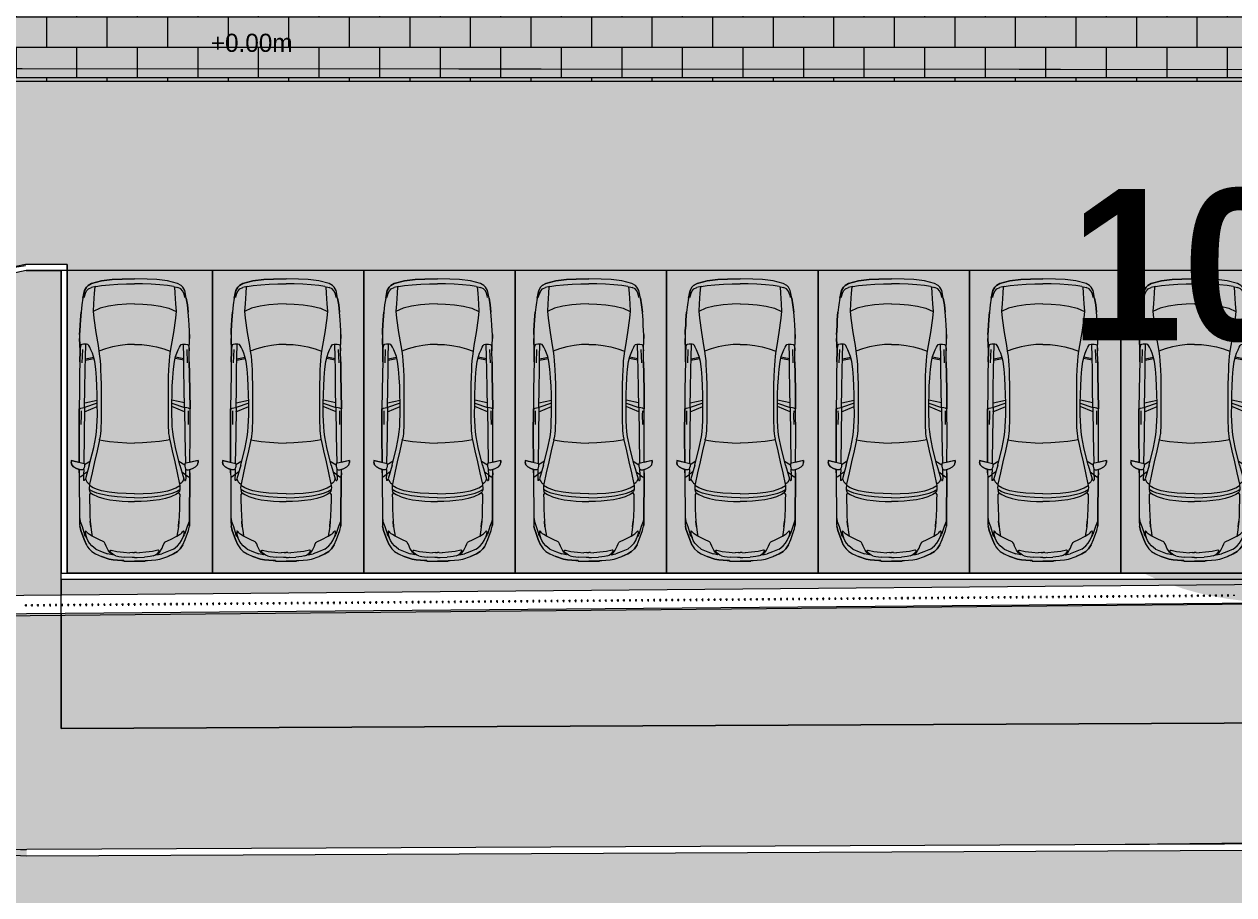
# Model space of a CAD drawing. Header units: millimetres. Extents: x 141848 to 1648660, y -821378 to -151356.
# Drawn here: x 438629 to 458603, y -275999 to -261619 of the extents above; entities that cross this region are included whole.
import ezdxf

# ---------------------------------------------------------------- set-up
doc = ezdxf.new("R2010")
doc.units = ezdxf.units.MM
doc.header["$MEASUREMENT"] = 0
doc.linetypes.add('Wipeout_Contour', pattern=[1000, 0, -1000])
for name, color, linetype in [('Cars', 7, 'Continuous'), ('Divers - Dessin général', 7, 'Continuous'), ('Hachure', 7, 'Continuous'), ('Sols_ Dalles', 7, 'Continuous'), ('Structure - Murs extérieurs', 7, 'Continuous'), ('TopoAlt', 7, 'Continuous')]:
    doc.layers.add(name, color=color, linetype=linetype)
doc.styles.add('STYLE_GENERE_1', font='')
doc.styles.add('STYLE_GENERE_4', font='')
doc.styles.get('STYLE_GENERE_1').set_extended_font_data('Agency FB')
doc.styles.get('STYLE_GENERE_4').set_extended_font_data('Agency FB', bold=True)

# ---------------------------------------------------------------- blocks, each defined once
blk = doc.blocks.new('Dalle_31_2', base_point=(360548, -295063))
at = {"linetype": 'Continuous', "lineweight": 0, "true_color": 0x6f6f6f}
h = blk.add_hatch(color=8, dxfattribs=at)
h.paths.add_polyline_path([(360548, -295063), (487920, -293827), (487920, -270903), (487463, -270903), (472886, -271041), (472886, -271062, 0.001346), (472886, -271073), (472897, -273095, -0.414214), (470908, -275106), (462184, -275106, -0.005189), (462131, -275116), (454148, -275196), (438771, -275253, -0.386553), (436573, -273475, -0.025189), (436562, -273329), (436569, -267730, -0.098562), (436800, -266944), (436817, -266952, -0.258849), (438655, -265606), (438653, -265587), (439337, -265587), (439337, -265687), (439337, -270687), (469237, -270687), (469237, -265687), (470908, -265687), (472605, -265687), (472605, -163738), (371863, -163738), (371863, -271041), (371883, -271041), (371883, -272001), (371883, -272001, -0.409427), (367883, -275935), (360548, -275935)])
h.paths.add_polyline_path([(377135, -260640), (373845, -260640), (373845, -248365), (373845, -243090), (373845, -242190), (377135, -242190)], flags=0)
h.paths.add_polyline_path([(380203, -193811), (380203, -171996), (431506, -171996), (464310, -171996), (464310, -262266), (464310, -262366), (438594, -262351), (437926, -262351), (436550, -262351), (436550, -189811), (412055, -189811), (412055, -201781), (412055, -204496), (415454, -204496), (415454, -208496), (415454, -218296), (405655, -218296), (405655, -222496), (415475, -222496), (415475, -260811), (380203, -260811), (380203, -230016)], flags=0)
h.paths.add_polyline_path([(381437, -269434, -0.090319), (381558, -268728, -0.201449), (382612, -267593, -0.104211), (383418, -267415), (384017, -267409, -0.104045), (384825, -267571, -0.238255), (385984, -268953, -0.055189), (386036, -269390), (386038, -269611), (386051, -270890), (385792, -271893, -0.267949), (384070, -272909), (383470, -272915, -0.193717), (382079, -272370, -0.070569), (381728, -271931, -0.131652), (381451, -270934)], flags=0)
h.paths.add_polyline_path([(392017, -273452), (392030, -267378, -0.380557), (394017, -265610), (394094, -265610), (394094, -270610), (409094, -270610), (409094, -265610), (414056, -265610, -0.414214), (415556, -267110), (415556, -273661, -0.345502), (413837, -275433), (394027, -275599, -0.415791), (392017, -273599)], flags=0)
h.paths.add_polyline_path([(424210, -271504, -0.134474), (423930, -270485), (423930, -268985, -0.414214), (425930, -266985), (426530, -266985, -0.414214), (428530, -268985), (428530, -270485, -0.12882), (428274, -271466, -0.270936), (426530, -272485), (425930, -272485, -0.26498)], flags=0)
at = {"color": 9, "linetype": 'Continuous', "lineweight": 5, "flags": 128}
blk.add_lwpolyline([(462131, -275116), (454148, -275196), (438771, -275253, -0.386553), (436573, -273475, -0.025189), (436562, -273329), (436569, -267730, -0.098562), (436800, -266944), (436817, -266952, -0.258849), (438655, -265606), (438653, -265587), (439337, -265587), (439337, -265687), (439337, -270687), (469237, -270687)], format="xyb", dxfattribs=at)
blk.add_lwpolyline([(380203, -193811), (380203, -230016), (380203, -260811), (415475, -260811), (415475, -222496), (405655, -222496), (405655, -218296), (415454, -218296), (415454, -208496), (415454, -204496), (412055, -204496), (412055, -201781), (412055, -189811), (436550, -189811), (436550, -262351), (437926, -262351), (438594, -262351), (464310, -262366), (464310, -262266), (464310, -171996), (431506, -171996), (380203, -171996)], close=True, dxfattribs=at)
blk = doc.blocks.new('Dalle_34_2', base_point=(446456, -270776))
at = {"linetype": 'Continuous', "lineweight": 0, "true_color": 0x90b349}
blk.add_hatch(color=55, dxfattribs=at).paths.add_polyline_path([(446456, -270776), (446429, -270776), (446452, -270786)])
at = {"color": 7, "linetype": 'Continuous', "lineweight": 5, "flags": 128}
blk.add_lwpolyline([(446456, -270776), (446429, -270776), (446452, -270786)], close=True, dxfattribs=at)
blk = doc.blocks.new('Dalle_35_2', base_point=(449190, -270776))
at = {"linetype": 'Continuous', "lineweight": 0, "true_color": 0x90b349}
blk.add_hatch(color=55, dxfattribs=at).paths.add_polyline_path([(449190, -270776), (449163, -270776), (449185, -270786)])
at = {"color": 7, "linetype": 'Continuous', "lineweight": 5, "flags": 128}
blk.add_lwpolyline([(449190, -270776), (449163, -270776), (449185, -270786)], close=True, dxfattribs=at)
blk = doc.blocks.new('Dalle_36_2', base_point=(451923, -270776))
at = {"linetype": 'Continuous', "lineweight": 0, "true_color": 0x90b349}
blk.add_hatch(color=55, dxfattribs=at).paths.add_polyline_path([(451923, -270776), (451896, -270776), (451919, -270786)])
at = {"color": 7, "linetype": 'Continuous', "lineweight": 5, "flags": 128}
blk.add_lwpolyline([(451923, -270776), (451896, -270776), (451919, -270786)], close=True, dxfattribs=at)
blk = doc.blocks.new('Dalle_37_2', base_point=(454630, -270776))
at = {"linetype": 'Continuous', "lineweight": 0, "true_color": 0x90b349}
blk.add_hatch(color=55, dxfattribs=at).paths.add_polyline_path([(454630, -270776), (454652, -270786), (454657, -270776)])
at = {"color": 7, "linetype": 'Continuous', "lineweight": 5, "flags": 128}
blk.add_lwpolyline([(454630, -270776), (454652, -270786), (454657, -270776)], close=True, dxfattribs=at)
blk = doc.blocks.new('Dalle_38_2', base_point=(457390, -270776))
at = {"linetype": 'Continuous', "lineweight": 0, "true_color": 0x90b349}
blk.add_hatch(color=55, dxfattribs=at).paths.add_polyline_path([(457390, -270776), (457363, -270776), (457386, -270786)])
at = {"color": 7, "linetype": 'Continuous', "lineweight": 5, "flags": 128}
blk.add_lwpolyline([(457390, -270776), (457363, -270776), (457386, -270786)], close=True, dxfattribs=at)
blk = doc.blocks.new('Dalle_41_2', base_point=(436550, -253416))
at = {"layer": 'Sols_ Dalles', "linetype": 'Continuous', "lineweight": 0, "true_color": 0x2e271c}
blk.add_hatch(color=250, dxfattribs=at).paths.add_polyline_path([(436550, -253416), (436550, -262351), (464310, -262366), (464310, -253416), (462926, -253416), (462926, -261166), (450866, -261166), (450866, -259366), (449226, -259366), (449226, -261166), (437925, -261166), (437925, -257684), (439425, -257684), (439425, -256656), (437925, -256656), (437925, -253416)])
at = {"layer": 'Sols_ Dalles', "color": 250, "linetype": 'Continuous', "lineweight": 5, "true_color": 0x1f1f1f, "flags": 128}
blk.add_lwpolyline([(436550, -253416), (436550, -262351), (464310, -262366), (464310, -253416), (462926, -253416), (462926, -261166), (450866, -261166), (450866, -259366), (449226, -259366), (449226, -261166), (437925, -261166), (437925, -257684), (439425, -257684), (439425, -256656), (437925, -256656), (437925, -253416)], close=True, dxfattribs=at)
blk = doc.blocks.new('Dalle_44_2', base_point=(469237, -270787))
at = {"linetype": 'Continuous', "lineweight": 0, "true_color": 0x90b349}
blk.add_hatch(color=55, dxfattribs=at).paths.add_polyline_path([(469237, -270787), (439237, -270787), (439237, -273253), (469248, -273114), (469237, -271092), (469237, -271092, -0.001346), (469237, -271062), (469237, -271062)])
at = {"color": 7, "linetype": 'Continuous', "lineweight": 5, "flags": 128}
blk.add_lwpolyline([(469237, -270787), (439237, -270787), (439237, -273253), (469248, -273114), (469237, -271092), (469237, -271092, -0.001346), (469237, -271062), (469237, -271062)], format="xyb", close=True, dxfattribs=at)
blk = doc.blocks.new('Dalle_45_2', base_point=(436661, -273253))
at = {"layer": 'Sols_ Dalles', "linetype": 'Continuous', "lineweight": 0, "true_color": 0x2e271c}
blk.add_hatch(color=250, dxfattribs=at).paths.add_polyline_path([(436661, -273253, 0.415791), (438672, -275253), (470809, -275106, 0.414214), (472798, -273095), (472787, -271073, -0.001346), (472787, -271062), (472605, -271062), (472605, -267687), (472587, -267687), (472587, -265687), (469237, -265687), (469237, -270787), (469237, -271092), (469248, -273114), (439237, -273253), (439237, -270687), (439237, -265687), (438661, -265687, 0.258849), (436813, -267155, 0.098562), (436661, -267921)])
at = {"layer": 'Sols_ Dalles', "color": 250, "linetype": 'Continuous', "lineweight": 5, "true_color": 0x1f1f1f, "flags": 128}
blk.add_lwpolyline([(436661, -273253, 0.415791), (438672, -275253), (470809, -275106, 0.414214), (472798, -273095), (472787, -271073, -0.001346), (472787, -271062), (472605, -271062), (472605, -267687), (472587, -267687), (472587, -265687), (469237, -265687), (469237, -270787), (469237, -271092), (469248, -273114), (439237, -273253), (439237, -270687), (439237, -265687), (438661, -265687, 0.258849), (436813, -267155, 0.098562), (436661, -267921)], format="xyb", close=True, dxfattribs=at)
blk = doc.blocks.new('Mur_230_2', base_point=(436749, -271371))
at = {"color": 254, "linetype": 'Wipeout_Contour', "lineweight": 0, "ltscale": 2111898.299164728}
blk.add_wipeout([(436749, -271371), (469237, -271087), (469234, -270787), (436746, -271072)], dxfattribs=at).dxf.layer = 'TopoAlt'
at = {"layer": 'TopoAlt', "color": 190, "linetype": 'Continuous', "lineweight": 5, "true_color": 0x8002ff, "flags": 128}
for points in [[(469234, -270787), (436746, -271072)], [(436749, -271371), (469237, -271087)]]:
    blk.add_lwpolyline(points, dxfattribs=at)
blk = doc.blocks.new('Mur_235_2', base_point=(469237, -270787))
at = {"color": 254, "linetype": 'Wipeout_Contour', "lineweight": 0, "ltscale": 1547977.381390803}
blk.add_wipeout([(439337, -270687), (439237, -270687), (439237, -270787)], dxfattribs=at).dxf.layer = 'Structure - Murs extérieurs'
at = {"color": 254, "linetype": 'Wipeout_Contour', "lineweight": 0, "ltscale": 2115422.418738119}
blk.add_wipeout([(439337, -270787), (469137, -270787), (469137, -270687), (439337, -270687)], dxfattribs=at).dxf.layer = 'Structure - Murs extérieurs'
at = {"color": 254, "linetype": 'Wipeout_Contour', "lineweight": 0, "ltscale": 1548114.652288153}
blk.add_wipeout([(439337, -270687), (439237, -270787), (439337, -270787)], dxfattribs=at).dxf.layer = 'Structure - Murs extérieurs'
at = {"layer": 'Structure - Murs extérieurs', "color": 7, "linetype": 'Continuous', "lineweight": 5, "flags": 128}
for points in [[(439237, -270787), (439237, -270687)], [(439237, -270787), (469237, -270787)], [(469137, -270687), (439337, -270687)]]:
    blk.add_lwpolyline(points, dxfattribs=at)
blk = doc.blocks.new('Mur_236_2', base_point=(439237, -270787))
at = {"color": 254, "linetype": 'Wipeout_Contour', "lineweight": 0, "ltscale": 1540005.172861486}
blk.add_wipeout([(439237, -265687), (439337, -265587), (439237, -265587)], dxfattribs=at).dxf.layer = 'Structure - Murs extérieurs'
at = {"color": 254, "linetype": 'Wipeout_Contour', "lineweight": 0, "ltscale": 2058745.732084317}
blk.add_wipeout([(439237, -265687), (439237, -270687), (439337, -270687), (439337, -265687)], dxfattribs=at).dxf.layer = 'Structure - Murs extérieurs'
at = {"color": 254, "linetype": 'Wipeout_Contour', "lineweight": 0, "ltscale": 1540142.150962928}
blk.add_wipeout([(439237, -265687), (439337, -265687), (439337, -265587)], dxfattribs=at).dxf.layer = 'Structure - Murs extérieurs'
at = {"layer": 'Structure - Murs extérieurs', "color": 7, "linetype": 'Continuous', "lineweight": 5, "flags": 128}
for points in [[(439337, -265587), (439237, -265587)], [(439337, -270687), (439337, -265587)], [(439237, -265687), (439237, -270687)]]:
    blk.add_lwpolyline(points, dxfattribs=at)
blk = doc.blocks.new('Mur_237_2', base_point=(439237, -265687))
at = {"color": 254, "linetype": 'Wipeout_Contour', "lineweight": 0, "ltscale": 2052267.383668641}
blk.add_wipeout([(438653, -265587), (438661, -265687), (439237, -265687), (439237, -265587)], dxfattribs=at).dxf.layer = 'Structure - Murs extérieurs'
at = {"layer": 'Structure - Murs extérieurs', "color": 7, "linetype": 'Continuous', "lineweight": 5, "flags": 128}
for points in [[(439237, -265587), (438653, -265587)], [(438661, -265687), (439237, -265687)]]:
    blk.add_lwpolyline(points, dxfattribs=at)
blk = doc.blocks.new('Mur_238_2', base_point=(438661, -265687))
at = {"layer": 'Structure - Murs extérieurs', "color": 7, "linetype": 'Continuous', "lineweight": 5}
for radius, start in [(2531, 99.2457), (2431, 99.4344)]:
    blk.add_arc((439059, -268086), radius, start, 157.4841, dxfattribs=at)
blk = doc.blocks.new('Mur_241_2', base_point=(436661, -273253))
at = {"layer": 'Structure - Murs extérieurs', "color": 7, "linetype": 'Continuous', "lineweight": 5}
for radius, end in [(2100, 270.3073), (2000, 270.3084)]:
    blk.add_arc((438661, -273253), radius, 180, end, dxfattribs=at)
blk = doc.blocks.new('Mur_242_2', base_point=(438672, -275253))
at = {"color": 254, "linetype": 'Wipeout_Contour', "lineweight": 0, "ltscale": 2126444.692493627}
blk.add_wipeout([(438672, -275353), (470809, -275206), (470809, -275106), (438672, -275253)], dxfattribs=at).dxf.layer = 'Structure - Murs extérieurs'
at = {"layer": 'Structure - Murs extérieurs', "color": 7, "linetype": 'Continuous', "lineweight": 5, "flags": 128}
for points in [[(470809, -275106), (438672, -275253)], [(438672, -275353), (470809, -275206)]]:
    blk.add_lwpolyline(points, dxfattribs=at)
blk = doc.blocks.new('Garde-corps_9_2')
at = {"color": 7, "linetype": 'Continuous', "lineweight": 5}
for p, q in [((456611, -271051), (456612, -271091)), ((456711, -271050), (456712, -271090)), ((456811, -271049), (456811, -271089)), ((456911, -271048), (456911, -271088)), ((457010, -271048), (457011, -271088)), ((457110, -271047), (457111, -271087)), ((457210, -271046), (457210, -271086)), ((457310, -271045), (457310, -271085)), ((457410, -271044), (457410, -271084)), ((457509, -271043), (457510, -271083)), ((457609, -271043), (457609, -271083)), ((457709, -271042), (457709, -271082)), ((457809, -271041), (457809, -271081)), ((457908, -271040), (457909, -271080)), ((458008, -271039), (458008, -271079)), ((458108, -271039), (458108, -271079)), ((458208, -271038), (458208, -271078)), ((458307, -271037), (458308, -271077)), ((458407, -271036), (458407, -271076)), ((458507, -271035), (458507, -271075)), ((438671, -271218), (438641, -271218)), ((438655, -271198), (438656, -271238)), ((438770, -271217), (438740, -271218)), ((438755, -271198), (438755, -271238)), ((438870, -271217), (438840, -271217)), ((438855, -271197), (438855, -271237)), ((438970, -271216), (438940, -271216)), ((438955, -271196), (438955, -271236)), ((439070, -271215), (439040, -271215)), ((439054, -271195), (439055, -271235)), ((439169, -271214), (439139, -271214)), ((439154, -271194), (439154, -271234)), ((439269, -271213), (439239, -271214)), ((439254, -271193), (439254, -271233)), ((439369, -271212), (439339, -271213)), ((439354, -271193), (439354, -271233)), ((439469, -271212), (439439, -271212)), ((439453, -271192), (439454, -271232)), ((439568, -271211), (439538, -271211)), ((439553, -271191), (439554, -271231)), ((439668, -271210), (439638, -271210)), ((439653, -271190), (439653, -271230)), ((439768, -271209), (439738, -271209)), ((439753, -271189), (439753, -271229)), ((439868, -271208), (439838, -271209)), ((439852, -271188), (439853, -271228)), ((439967, -271208), (439937, -271208)), ((439952, -271188), (439953, -271228)), ((440067, -271207), (440037, -271207)), ((440052, -271187), (440052, -271227)), ((440167, -271206), (440137, -271206)), ((440152, -271186), (440152, -271226)), ((440267, -271205), (440237, -271205)), ((440251, -271185), (440252, -271225)), ((440366, -271204), (440336, -271205)), ((440351, -271184), (440352, -271224)), ((440466, -271203), (440436, -271204)), ((440451, -271184), (440451, -271224)), ((440566, -271203), (440536, -271203)), ((440551, -271183), (440551, -271223)), ((440666, -271202), (440636, -271202)), ((440650, -271182), (440651, -271222)), ((440765, -271201), (440735, -271201)), ((440750, -271181), (440751, -271221)), ((440865, -271200), (440835, -271200)), ((440850, -271180), (440850, -271220)), ((440965, -271199), (440935, -271200)), ((440950, -271179), (440950, -271219)), ((441065, -271199), (441035, -271199)), ((441050, -271179), (441050, -271219)), ((441164, -271198), (441134, -271198)), ((441149, -271178), (441150, -271218)), ((441264, -271197), (441234, -271197)), ((441249, -271177), (441249, -271217)), ((441364, -271196), (441334, -271196)), ((441349, -271176), (441349, -271216)), ((441464, -271195), (441434, -271195)), ((441449, -271175), (441449, -271215)), ((441563, -271194), (441533, -271195)), ((441548, -271175), (441549, -271215)), ((441663, -271194), (441633, -271194)), ((441648, -271174), (441648, -271214)), ((441763, -271193), (441733, -271193)), ((441748, -271173), (441748, -271213)), ((441863, -271192), (441833, -271192)), ((441848, -271172), (441848, -271212)), ((441962, -271191), (441932, -271191)), ((441947, -271171), (441948, -271211)), ((442062, -271190), (442032, -271191)), ((442047, -271170), (442047, -271210)), ((442162, -271190), (442132, -271190)), ((442147, -271170), (442147, -271210)), ((442262, -271189), (442232, -271189)), ((442247, -271169), (442247, -271209)), ((442362, -271188), (442332, -271188)), ((442346, -271168), (442347, -271208)), ((442461, -271187), (442431, -271187)), ((442446, -271167), (442446, -271207)), ((442561, -271186), (442531, -271186)), ((442546, -271166), (442546, -271206)), ((442661, -271185), (442631, -271186)), ((442646, -271166), (442646, -271206)), ((442761, -271185), (442731, -271185)), ((442745, -271165), (442746, -271205)), ((442860, -271184), (442830, -271184)), ((442845, -271164), (442845, -271204)), ((442960, -271183), (442930, -271183)), ((442945, -271163), (442945, -271203)), ((443060, -271182), (443030, -271182)), ((443045, -271162), (443045, -271202)), ((443160, -271181), (443130, -271182)), ((443144, -271161), (443145, -271201)), ((443259, -271181), (443229, -271181)), ((443244, -271161), (443244, -271201)), ((443359, -271180), (443329, -271180)), ((443344, -271160), (443344, -271200)), ((443459, -271179), (443429, -271179)), ((443444, -271159), (443444, -271199)), ((443559, -271178), (443529, -271178)), ((443543, -271158), (443544, -271198)), ((443658, -271177), (443628, -271177)), ((443643, -271157), (443644, -271197)), ((443758, -271176), (443728, -271177)), ((443743, -271157), (443743, -271197)), ((443858, -271176), (443828, -271176)), ((443843, -271156), (443843, -271196)), ((443958, -271175), (443928, -271175)), ((443942, -271155), (443943, -271195)), ((444057, -271174), (444027, -271174)), ((444042, -271154), (444043, -271194)), ((444157, -271173), (444127, -271173)), ((444142, -271153), (444142, -271193)), ((444257, -271172), (444227, -271173)), ((444242, -271152), (444242, -271192)), ((444357, -271171), (444327, -271172)), ((444341, -271152), (444342, -271192)), ((444456, -271171), (444426, -271171)), ((444441, -271151), (444442, -271191)), ((444556, -271170), (444526, -271170)), ((444541, -271150), (444541, -271190)), ((444656, -271169), (444626, -271169)), ((444641, -271149), (444641, -271189)), ((444756, -271168), (444726, -271168)), ((444740, -271148), (444741, -271188)), ((444855, -271167), (444825, -271168)), ((444840, -271148), (444841, -271188)), ((444955, -271167), (444925, -271167)), ((444940, -271147), (444940, -271187)), ((445055, -271166), (445025, -271166)), ((445040, -271146), (445040, -271186)), ((445155, -271165), (445125, -271165)), ((445140, -271145), (445140, -271185)), ((445254, -271164), (445224, -271164)), ((445239, -271144), (445240, -271184)), ((445354, -271163), (445324, -271164)), ((445339, -271143), (445339, -271183)), ((445454, -271162), (445424, -271163)), ((445439, -271143), (445439, -271183)), ((445554, -271162), (445524, -271162)), ((445539, -271142), (445539, -271182)), ((445653, -271161), (445623, -271161)), ((445638, -271141), (445639, -271181)), ((445753, -271160), (445723, -271160)), ((445738, -271140), (445738, -271180)), ((445853, -271159), (445823, -271159)), ((445838, -271139), (445838, -271179)), ((445953, -271158), (445923, -271159)), ((445938, -271139), (445938, -271178)), ((446052, -271158), (446022, -271158)), ((446037, -271138), (446038, -271178)), ((446152, -271157), (446122, -271157)), ((446137, -271137), (446137, -271177)), ((446252, -271156), (446222, -271156)), ((446237, -271136), (446237, -271176)), ((446352, -271155), (446322, -271155)), ((446337, -271135), (446337, -271175)), ((446452, -271154), (446422, -271155)), ((446436, -271134), (446437, -271174)), ((446551, -271153), (446521, -271154)), ((446536, -271134), (446536, -271174)), ((446651, -271153), (446621, -271153)), ((446636, -271133), (446636, -271173)), ((446751, -271152), (446721, -271152)), ((446736, -271132), (446736, -271172)), ((446851, -271151), (446821, -271151)), ((446835, -271131), (446836, -271171)), ((446950, -271150), (446920, -271150)), ((446935, -271130), (446935, -271170)), ((447050, -271149), (447020, -271150)), ((447035, -271129), (447035, -271169)), ((447150, -271149), (447120, -271149)), ((447135, -271129), (447135, -271169)), ((447250, -271148), (447220, -271148)), ((447234, -271128), (447235, -271168)), ((447349, -271147), (447319, -271147)), ((447334, -271127), (447334, -271167)), ((447449, -271146), (447419, -271146)), ((447434, -271126), (447434, -271166)), ((447549, -271145), (447519, -271146)), ((447534, -271125), (447534, -271165)), ((447649, -271144), (447619, -271145)), ((447633, -271125), (447634, -271165)), ((447748, -271144), (447718, -271144)), ((447733, -271124), (447733, -271164)), ((447848, -271143), (447818, -271143)), ((447833, -271123), (447833, -271163)), ((447948, -271142), (447918, -271142)), ((447933, -271122), (447933, -271162)), ((448048, -271141), (448018, -271141)), ((448032, -271121), (448033, -271161)), ((448147, -271140), (448117, -271141)), ((448132, -271120), (448133, -271160)), ((448247, -271140), (448217, -271140)), ((448232, -271120), (448232, -271160)), ((448347, -271139), (448317, -271139)), ((448332, -271119), (448332, -271159)), ((448447, -271138), (448417, -271138)), ((448431, -271118), (448432, -271158)), ((448546, -271137), (448516, -271137)), ((448531, -271117), (448532, -271157)), ((448646, -271136), (448616, -271136)), ((448631, -271116), (448631, -271156)), ((448746, -271135), (448716, -271136)), ((448731, -271116), (448731, -271156)), ((448846, -271135), (448816, -271135)), ((448830, -271115), (448831, -271155)), ((448945, -271134), (448915, -271134)), ((448930, -271114), (448931, -271154)), ((449045, -271133), (449015, -271133)), ((449030, -271113), (449030, -271153)), ((449145, -271132), (449115, -271132)), ((449130, -271112), (449130, -271152)), ((449245, -271131), (449215, -271132)), ((449230, -271111), (449230, -271151)), ((449344, -271131), (449314, -271131)), ((449329, -271111), (449330, -271151)), ((449444, -271130), (449414, -271130)), ((449429, -271110), (449429, -271150)), ((449544, -271129), (449514, -271129)), ((449529, -271109), (449529, -271149)), ((449644, -271128), (449614, -271128)), ((449629, -271108), (449629, -271148)), ((449743, -271127), (449713, -271127)), ((449728, -271107), (449729, -271147)), ((449843, -271126), (449813, -271127)), ((449828, -271107), (449828, -271147)), ((449943, -271126), (449913, -271126)), ((449928, -271106), (449928, -271146)), ((450043, -271125), (450013, -271125)), ((450028, -271105), (450028, -271145)), ((450142, -271124), (450112, -271124)), ((450127, -271104), (450128, -271144)), ((450242, -271123), (450212, -271123)), ((450227, -271103), (450227, -271143)), ((450342, -271122), (450312, -271123)), ((450327, -271102), (450327, -271142)), ((450442, -271121), (450412, -271122)), ((450427, -271102), (450427, -271142)), ((450542, -271121), (450512, -271121)), ((450526, -271101), (450527, -271141)), ((450641, -271120), (450611, -271120)), ((450626, -271100), (450626, -271140)), ((450741, -271119), (450711, -271119)), ((450726, -271099), (450726, -271139)), ((450841, -271118), (450811, -271118)), ((450826, -271098), (450826, -271138)), ((450941, -271117), (450911, -271118)), ((450925, -271098), (450926, -271138)), ((451040, -271117), (451010, -271117)), ((451025, -271097), (451025, -271137)), ((451140, -271116), (451110, -271116)), ((451125, -271096), (451125, -271136)), ((451240, -271115), (451210, -271115)), ((451225, -271095), (451225, -271135)), ((451340, -271114), (451310, -271114)), ((451324, -271094), (451325, -271134)), ((451439, -271113), (451409, -271114)), ((451424, -271093), (451424, -271133)), ((451539, -271112), (451509, -271113)), ((451524, -271093), (451524, -271133)), ((451639, -271112), (451609, -271112)), ((451624, -271092), (451624, -271132)), ((451739, -271111), (451709, -271111)), ((451723, -271091), (451724, -271131)), ((451838, -271110), (451808, -271110)), ((451823, -271090), (451823, -271130)), ((451938, -271109), (451908, -271109)), ((451923, -271089), (451923, -271129)), ((452038, -271108), (452008, -271109)), ((452023, -271089), (452023, -271129)), ((452138, -271108), (452108, -271108)), ((452122, -271088), (452123, -271128)), ((452237, -271107), (452207, -271107)), ((452222, -271087), (452223, -271127)), ((452337, -271106), (452307, -271106)), ((452322, -271086), (452322, -271126)), ((452437, -271105), (452407, -271105)), ((452422, -271085), (452422, -271125)), ((452537, -271104), (452507, -271105)), ((452521, -271084), (452522, -271124)), ((452636, -271103), (452606, -271104)), ((452621, -271084), (452622, -271124)), ((452736, -271103), (452706, -271103)), ((452721, -271083), (452721, -271123)), ((452836, -271102), (452806, -271102)), ((452821, -271082), (452821, -271122)), ((452936, -271101), (452906, -271101)), ((452920, -271081), (452921, -271121)), ((453035, -271100), (453005, -271100)), ((453020, -271080), (453021, -271120)), ((453135, -271099), (453105, -271100)), ((453120, -271079), (453120, -271119)), ((453235, -271099), (453205, -271099)), ((453220, -271079), (453220, -271119)), ((453335, -271098), (453305, -271098)), ((453320, -271078), (453320, -271118)), ((453434, -271097), (453404, -271097)), ((453419, -271077), (453420, -271117)), ((453534, -271096), (453504, -271096)), ((453519, -271076), (453519, -271116)), ((453634, -271095), (453604, -271096)), ((453619, -271075), (453619, -271115)), ((453734, -271094), (453704, -271095)), ((453719, -271075), (453719, -271115)), ((453833, -271094), (453803, -271094)), ((453818, -271074), (453819, -271114)), ((453933, -271093), (453903, -271093)), ((453918, -271073), (453918, -271113)), ((454033, -271092), (454003, -271092)), ((454018, -271072), (454018, -271112)), ((454133, -271091), (454103, -271091)), ((454118, -271071), (454118, -271111)), ((454232, -271090), (454202, -271091)), ((454217, -271070), (454218, -271110)), ((454332, -271090), (454302, -271090)), ((454317, -271070), (454317, -271110)), ((454432, -271089), (454402, -271089)), ((454417, -271069), (454417, -271109)), ((454532, -271088), (454502, -271088)), ((454517, -271068), (454517, -271108)), ((454631, -271087), (454601, -271087)), ((454616, -271067), (454617, -271107)), ((454731, -271086), (454701, -271087)), ((454716, -271066), (454716, -271106)), ((454831, -271085), (454801, -271086)), ((454816, -271066), (454816, -271106)), ((454931, -271085), (454901, -271085)), ((454916, -271065), (454916, -271105)), ((455031, -271084), (455001, -271084)), ((455015, -271064), (455016, -271104)), ((455130, -271083), (455100, -271083)), ((455115, -271063), (455115, -271103)), ((455230, -271082), (455200, -271082)), ((455215, -271062), (455215, -271102)), ((455330, -271081), (455300, -271082)), ((455315, -271061), (455315, -271101)), ((455430, -271081), (455400, -271081)), ((455414, -271061), (455415, -271101)), ((455529, -271080), (455499, -271080)), ((455514, -271060), (455514, -271100)), ((455629, -271079), (455599, -271079)), ((455614, -271059), (455614, -271099)), ((455729, -271078), (455699, -271078)), ((455714, -271058), (455714, -271098)), ((455829, -271077), (455799, -271077)), ((455813, -271057), (455814, -271097)), ((455928, -271076), (455898, -271077)), ((455913, -271057), (455913, -271097)), ((456028, -271076), (455998, -271076)), ((456013, -271056), (456013, -271096)), ((456128, -271075), (456098, -271075)), ((456113, -271055), (456113, -271095)), ((456228, -271074), (456198, -271074)), ((456212, -271054), (456213, -271094)), ((456327, -271073), (456297, -271073)), ((456312, -271053), (456313, -271093)), ((456427, -271072), (456397, -271073)), ((456412, -271052), (456412, -271092)), ((456527, -271072), (456497, -271072)), ((456512, -271052), (456512, -271092)), ((456627, -271071), (456597, -271071)), ((456726, -271070), (456696, -271070)), ((456826, -271069), (456796, -271069)), ((456926, -271068), (456896, -271068)), ((457026, -271067), (456996, -271068)), ((457125, -271067), (457095, -271067)), ((457225, -271066), (457195, -271066)), ((457325, -271065), (457295, -271065)), ((457425, -271064), (457395, -271064)), ((457524, -271063), (457494, -271064)), ((457624, -271062), (457594, -271063)), ((457724, -271062), (457694, -271062)), ((457824, -271061), (457794, -271061)), ((457923, -271060), (457893, -271060)), ((458023, -271059), (457993, -271059)), ((458123, -271058), (458093, -271059)), ((458223, -271058), (458193, -271058)), ((458322, -271057), (458292, -271057)), ((458422, -271056), (458392, -271056)), ((458522, -271055), (458492, -271055)), ((458622, -271054), (458592, -271055))]:
    blk.add_line(p, q, dxfattribs=at)
blk = doc.blocks.new('Car 0025')
at = {"layer": 'Cars', "color": 7, "linetype": 'Continuous', "lineweight": 13}
for p, q in [((-724, 4595), (-781, 4563)), ((-781, 4563), (-724, 4595)), ((-557, 4638), (-724, 4595)), ((-724, 4595), (-557, 4638)), ((-380, 4659), (-557, 4638)), ((-557, 4638), (-380, 4659)), ((-220, 4667), (-380, 4659)), ((-380, 4659), (-220, 4667)), ((-12, 4670), (-220, 4667)), ((-220, 4667), (-12, 4670)), ((195, 4667), (-12, 4670)), ((195, 4667), (-12, 4670)), ((355, 4659), (195, 4667)), ((355, 4659), (195, 4667)), ((532, 4638), (355, 4659)), ((532, 4638), (355, 4659)), ((699, 4595), (532, 4638)), ((699, 4595), (532, 4638)), ((757, 4563), (699, 4595)), ((757, 4563), (699, 4595)), ((-839, 4479), (-866, 4350)), ((-866, 4350), (-839, 4479)), ((-808, 4534), (-839, 4479)), ((-839, 4479), (-808, 4534)), ((-835, 4394), (-823, 4435)), ((-823, 4435), (-804, 4474)), ((-781, 4563), (-808, 4534)), ((-808, 4534), (-781, 4563)), ((-804, 4474), (-775, 4504)), ((-775, 4504), (-726, 4526)), ((-654, 4545), (-726, 4526)), ((-677, 4436), (-688, 4260)), ((-670, 4541), (-677, 4436)), ((-654, 4545), (-556, 4561)), ((-556, 4561), (-428, 4573)), ((-428, 4573), (-288, 4582)), ((-288, 4582), (-145, 4586)), ((-145, 4586), (-12, 4588)), ((121, 4586), (-12, 4588)), ((264, 4582), (121, 4586)), ((404, 4573), (264, 4582)), ((531, 4561), (404, 4573)), ((630, 4545), (531, 4561)), ((630, 4545), (702, 4526)), ((646, 4541), (653, 4436)), ((653, 4436), (664, 4260)), ((751, 4504), (702, 4526)), ((780, 4474), (751, 4504)), ((784, 4534), (757, 4563)), ((784, 4534), (757, 4563)), ((799, 4435), (780, 4474)), ((815, 4479), (784, 4534)), ((815, 4479), (784, 4534)), ((811, 4394), (799, 4435)), ((841, 4350), (815, 4479)), ((841, 4350), (815, 4479)), ((-883, 4241), (-897, 4123)), ((-883, 4241), (-897, 4123)), ((-866, 4350), (-883, 4241)), ((-866, 4350), (-883, 4241)), ((-883, 4241), (-883, 4241)), ((-842, 4360), (-835, 4394)), ((-688, 4260), (-696, 4135)), ((-441, 4220), (-579, 4185)), ((-293, 4242), (-441, 4220)), ((-147, 4253), (-293, 4242)), ((-12, 4257), (-147, 4253)), ((-12, 4257), (123, 4253)), ((123, 4253), (269, 4242)), ((269, 4242), (417, 4220)), ((417, 4220), (555, 4185)), ((664, 4260), (672, 4135)), ((817, 4360), (811, 4394)), ((859, 4241), (841, 4350)), ((841, 4350), (859, 4241)), ((873, 4123), (859, 4241)), ((859, 4241), (873, 4123)), ((-908, 3995), (-912, 3906)), ((-912, 3906), (-908, 3995)), ((-897, 4123), (-908, 3995)), ((-908, 3995), (-897, 4123)), ((-579, 4185), (-696, 4134)), ((-696, 4135), (-685, 4019)), ((-685, 4019), (-652, 3787)), ((555, 4185), (672, 4134)), ((661, 4019), (628, 3787)), ((672, 4135), (661, 4019)), ((884, 3995), (873, 4123)), ((884, 3995), (873, 4123)), ((888, 3906), (884, 3995)), ((888, 3906), (884, 3995)), ((-918, 3810), (-920, 3752)), ((-920, 3752), (-918, 3810)), ((-912, 3906), (-918, 3810)), ((-918, 3810), (-912, 3906)), ((894, 3810), (888, 3906)), ((894, 3810), (888, 3906)), ((896, 3752), (894, 3810)), ((896, 3752), (894, 3810)), ((-920, 3752), (-920, 3684)), ((-920, 3752), (-920, 3684)), ((-920, 3684), (-913, 3481)), ((-913, 3481), (-920, 3684)), ((-652, 3787), (-616, 3571)), ((628, 3787), (592, 3571)), ((889, 3481), (896, 3684)), ((889, 3481), (896, 3684)), ((896, 3684), (896, 3752)), ((896, 3752), (896, 3684)), ((-913, 3481), (-915, 3300)), ((-915, 3300), (-913, 3481)), ((-912, 3519), (-913, 3481)), ((-907, 3551), (-912, 3519)), ((-899, 3579), (-907, 3551)), ((-886, 3589), (-899, 3579)), ((-855, 3594), (-886, 3589)), ((-874, 3502), (-882, 3281)), ((-805, 3593), (-855, 3594)), ((-824, 3378), (-818, 3593)), ((-782, 3585), (-805, 3593)), ((-769, 3570), (-782, 3585)), ((-754, 3544), (-769, 3570)), ((-733, 3500), (-754, 3544)), ((-710, 3443), (-733, 3500)), ((-690, 3386), (-710, 3443)), ((-616, 3571), (-601, 3478)), ((-493, 3517), (-601, 3478)), ((-601, 3478), (-589, 3391)), ((-375, 3548), (-493, 3517)), ((-252, 3570), (-375, 3548)), ((-130, 3584), (-252, 3570)), ((-12, 3589), (-130, 3584)), ((-12, 3589), (105, 3584)), ((105, 3584), (228, 3570)), ((228, 3570), (351, 3548)), ((351, 3548), (469, 3517)), ((469, 3517), (576, 3478)), ((576, 3478), (565, 3391)), ((592, 3571), (576, 3478)), ((666, 3386), (685, 3443)), ((685, 3443), (709, 3500)), ((709, 3500), (730, 3544)), ((730, 3544), (745, 3570)), ((745, 3570), (758, 3585)), ((758, 3585), (781, 3593)), ((781, 3593), (831, 3594)), ((800, 3378), (794, 3593)), ((831, 3594), (862, 3589)), ((850, 3502), (858, 3281)), ((862, 3589), (875, 3579)), ((875, 3579), (883, 3551)), ((883, 3551), (888, 3519)), ((888, 3519), (889, 3481)), ((891, 3300), (889, 3481)), ((891, 3300), (889, 3481)), ((-915, 3300), (-920, 3097)), ((-915, 3300), (-920, 3097)), ((-827, 3170), (-824, 3378)), ((-825, 3329), (-740, 3346)), ((-824, 3348), (-740, 3365)), ((-740, 3365), (-688, 3375)), ((-740, 3346), (-683, 3357)), ((-670, 3308), (-690, 3386)), ((-659, 3221), (-670, 3308)), ((-653, 3171), (-659, 3221)), ((-589, 3391), (-582, 3317)), ((-582, 3317), (-577, 3243)), ((-577, 3243), (-573, 3166)), ((553, 3243), (549, 3166)), ((558, 3317), (553, 3243)), ((565, 3391), (558, 3317)), ((629, 3171), (635, 3221)), ((635, 3221), (646, 3308)), ((646, 3308), (666, 3386)), ((716, 3346), (659, 3357)), ((716, 3365), (663, 3375)), ((800, 3348), (716, 3365)), ((800, 3329), (716, 3346)), ((803, 3170), (800, 3378)), ((895, 3097), (891, 3300)), ((891, 3300), (895, 3097)), ((-920, 3097), (-924, 2814)), ((-920, 3097), (-924, 2814)), ((-832, 2860), (-827, 3170)), ((-648, 3119), (-653, 3171)), ((-642, 3031), (-648, 3119)), ((-635, 2903), (-642, 3031)), ((-573, 3166), (-568, 3058)), ((-568, 3058), (-564, 2920)), ((544, 3058), (540, 2920)), ((549, 3166), (544, 3058)), ((611, 2903), (618, 3031)), ((618, 3031), (624, 3119)), ((624, 3119), (629, 3171)), ((808, 2860), (803, 3170)), ((900, 2814), (895, 3097)), ((895, 3097), (900, 2814)), ((-924, 2814), (-927, 2523)), ((-924, 2814), (-927, 2523)), ((-837, 2545), (-832, 2860)), ((-630, 2760), (-635, 2903)), ((-564, 2920), (-564, 2317)), ((540, 2920), (540, 2317)), ((606, 2760), (611, 2903)), ((813, 2545), (808, 2860)), ((903, 2523), (900, 2814)), ((900, 2814), (903, 2523)), ((-628, 2616), (-837, 2546)), ((-836, 2622), (-629, 2665)), ((-628, 2616), (-630, 2760)), ((-627, 2418), (-628, 2616)), ((603, 2418), (604, 2616)), ((604, 2616), (606, 2760)), ((604, 2616), (813, 2546)), ((811, 2622), (605, 2665)), ((-927, 2523), (-929, 2090)), ((-929, 2090), (-927, 2523)), ((-927, 2523), (-905, 2532)), ((-905, 2532), (-903, 2533)), ((-903, 2533), (-900, 2534)), ((-900, 2534), (-874, 2538)), ((-896, 2426), (-898, 2267)), ((-897, 2488), (-896, 2426)), ((-874, 2538), (-837, 2545)), ((-837, 2545), (-843, 2088)), ((-838, 2476), (-628, 2565)), ((-631, 2324), (-627, 2418)), ((606, 2324), (603, 2418)), ((814, 2476), (604, 2565)), ((813, 2545), (819, 2088)), ((850, 2538), (813, 2545)), ((876, 2534), (850, 2538)), ((873, 2488), (871, 2426)), ((871, 2426), (874, 2267)), ((879, 2533), (876, 2534)), ((881, 2532), (879, 2533)), ((903, 2523), (881, 2532)), ((905, 2090), (903, 2523)), ((905, 2090), (903, 2523)), ((-641, 2145), (-635, 2232)), ((-635, 2232), (-631, 2324)), ((-568, 2213), (-570, 2164)), ((-564, 2317), (-568, 2213)), ((540, 2317), (544, 2213)), ((544, 2213), (546, 2164)), ((611, 2232), (606, 2324)), ((617, 2145), (611, 2232)), ((-929, 2090), (-926, 1640)), ((-926, 1640), (-929, 2090)), ((-843, 2088), (-850, 1622)), ((-687, 1883), (-652, 2062)), ((-652, 2062), (-641, 2145)), ((-592, 2010), (-632, 1830)), ((-592, 2010), (-589, 2025)), ((-592, 2010), (-533, 2000)), ((-580, 2070), (-589, 2025)), ((-589, 2025), (-588, 2025)), ((-574, 2117), (-580, 2070)), ((-570, 2164), (-574, 2117)), ((-533, 2000), (-424, 1986)), ((509, 2000), (400, 1986)), ((568, 2010), (509, 2000)), ((546, 2164), (550, 2117)), ((550, 2117), (556, 2070)), ((556, 2070), (564, 2025)), ((565, 2025), (564, 2025)), ((568, 2010), (565, 2025)), ((568, 2010), (608, 1830)), ((628, 2062), (617, 2145)), ((663, 1883), (628, 2062)), ((819, 2088), (826, 1622)), ((902, 1640), (905, 2090)), ((902, 1640), (905, 2090)), ((-760, 1595), (-687, 1883)), ((-632, 1830), (-674, 1646)), ((-424, 1986), (-287, 1971)), ((-287, 1971), (-143, 1960)), ((-143, 1960), (-12, 1956)), ((119, 1960), (-12, 1956)), ((263, 1971), (119, 1960)), ((400, 1986), (263, 1971)), ((608, 1830), (650, 1646)), ((735, 1595), (663, 1883)), ((-926, 1640), (-1060, 1671)), ((-1060, 1671), (-1060, 1637)), ((-1060, 1671), (-888, 1631)), ((-1060, 1671), (-1060, 1637)), ((-1060, 1637), (-1051, 1599)), ((-1051, 1599), (-1060, 1637)), ((-1051, 1599), (-1019, 1567)), ((-1019, 1567), (-1051, 1599)), ((-888, 1631), (-865, 1626)), ((-865, 1626), (-840, 1620)), ((-743, 1660), (-840, 1600)), ((-840, 1620), (-840, 1575)), ((-674, 1646), (-715, 1465)), ((650, 1646), (691, 1465)), ((719, 1660), (816, 1600)), ((840, 1626), (816, 1620)), ((816, 1620), (816, 1575)), ((864, 1631), (840, 1626)), ((1036, 1671), (864, 1631)), ((1036, 1671), (902, 1640)), ((995, 1567), (1027, 1599)), ((995, 1567), (1027, 1599)), ((1027, 1599), (1036, 1637)), ((1027, 1599), (1036, 1637)), ((1036, 1637), (1036, 1671)), ((1036, 1671), (1036, 1637)), ((-1019, 1567), (-969, 1537)), ((-969, 1537), (-1019, 1567)), ((-969, 1537), (-926, 1523)), ((-903, 1515), (-969, 1537)), ((-926, 1523), (-926, 1468)), ((-926, 1468), (-926, 1523)), ((-926, 1468), (-925, 1390)), ((-926, 1468), (-925, 1390)), ((-901, 1401), (-925, 1390)), ((-875, 1515), (-903, 1515)), ((-879, 1418), (-901, 1401)), ((-854, 1438), (-879, 1418)), ((-864, 1520), (-875, 1515)), ((-856, 1528), (-864, 1520)), ((-851, 1522), (-859, 1526)), ((-847, 1548), (-856, 1528)), ((-854, 1438), (-856, 1376)), ((-851, 1522), (-854, 1438)), ((-792, 1482), (-854, 1438)), ((-840, 1575), (-847, 1548)), ((-760, 1595), (-825, 1368)), ((-715, 1465), (-755, 1282)), ((691, 1465), (731, 1282)), ((735, 1595), (801, 1368)), ((768, 1482), (830, 1438)), ((816, 1575), (822, 1548)), ((822, 1548), (832, 1528)), ((827, 1522), (834, 1526)), ((827, 1522), (830, 1438)), ((830, 1438), (855, 1418)), ((830, 1438), (832, 1376)), ((832, 1528), (840, 1520)), ((840, 1520), (850, 1515)), ((850, 1515), (878, 1515)), ((855, 1418), (877, 1401)), ((877, 1401), (900, 1390)), ((878, 1515), (944, 1537)), ((900, 1390), (902, 1468)), ((902, 1468), (900, 1390)), ((902, 1523), (944, 1537)), ((902, 1468), (902, 1523)), ((902, 1468), (902, 1523)), ((944, 1537), (995, 1567)), ((944, 1537), (995, 1567)), ((-925, 1390), (-921, 735)), ((-925, 1390), (-921, 735)), ((-856, 1376), (-855, 1353)), ((-855, 1353), (-854, 1348)), ((-854, 1348), (-851, 1342)), ((-848, 1339), (-851, 1342)), ((-844, 1339), (-848, 1339)), ((-840, 1341), (-844, 1339)), ((-840, 1341), (-837, 1346)), ((-837, 1346), (-832, 1354)), ((-832, 1354), (-825, 1368)), ((-825, 1368), (-814, 1342)), ((-814, 1342), (-800, 1320)), ((-800, 1320), (-791, 1309)), ((-791, 1309), (-781, 1298)), ((-781, 1298), (-755, 1282)), ((-759, 1258), (-761, 1227)), ((-761, 1227), (-760, 1192)), ((-755, 1282), (-759, 1258)), ((-694, 1217), (-759, 1258)), ((-755, 1282), (-755, 1282)), ((-625, 1191), (-694, 1217)), ((601, 1191), (670, 1217)), ((670, 1217), (735, 1258)), ((757, 1298), (731, 1282)), ((731, 1282), (735, 1258)), ((731, 1282), (731, 1282)), ((735, 1258), (737, 1227)), ((737, 1227), (736, 1192)), ((767, 1309), (757, 1298)), ((776, 1320), (767, 1309)), ((789, 1342), (776, 1320)), ((801, 1368), (789, 1342)), ((808, 1354), (801, 1368)), ((813, 1346), (808, 1354)), ((816, 1341), (813, 1346)), ((816, 1341), (820, 1339)), ((820, 1339), (823, 1339)), ((823, 1339), (827, 1342)), ((830, 1348), (827, 1342)), ((831, 1353), (830, 1348)), ((832, 1376), (831, 1353)), ((896, 735), (900, 1390)), ((900, 1390), (896, 735)), ((-704, 1158), (-760, 1192)), ((-760, 1192), (-752, 1158)), ((-738, 1139), (-758, 1108)), ((-758, 1108), (-756, 1025)), ((-756, 1025), (-756, 1025)), ((-756, 1025), (-753, 878)), ((-752, 1158), (-752, 1158)), ((-738, 1139), (-752, 1158)), ((-738, 1139), (-738, 1139)), ((-738, 1139), (-694, 1109)), ((-634, 1131), (-704, 1158)), ((-694, 1109), (-624, 1076)), ((-568, 1112), (-634, 1131)), ((-560, 1172), (-625, 1191)), ((-624, 1076), (-611, 1071)), ((-611, 1071), (-520, 1044)), ((-439, 1087), (-568, 1112)), ((-434, 1149), (-560, 1172)), ((-520, 1044), (-421, 1023)), ((-299, 1069), (-439, 1087)), ((-296, 1133), (-434, 1149)), ((-421, 1023), (-316, 1008)), ((-316, 1008), (-218, 999)), ((-154, 1059), (-299, 1069)), ((-153, 1125), (-296, 1133)), ((-218, 999), (-120, 994)), ((-12, 1056), (-154, 1059)), ((-12, 1122), (-153, 1125)), ((-12, 1122), (129, 1125)), ((-12, 1056), (130, 1059)), ((194, 999), (96, 994)), ((129, 1125), (271, 1133)), ((130, 1059), (275, 1069)), ((292, 1008), (194, 999)), ((271, 1133), (410, 1149)), ((275, 1069), (415, 1087)), ((397, 1023), (292, 1008)), ((496, 1044), (397, 1023)), ((410, 1149), (536, 1172)), ((415, 1087), (544, 1112)), ((587, 1071), (496, 1044)), ((536, 1172), (601, 1191)), ((544, 1112), (609, 1131)), ((600, 1076), (587, 1071)), ((670, 1109), (600, 1076)), ((609, 1131), (680, 1158)), ((714, 1139), (670, 1109)), ((680, 1158), (736, 1192)), ((714, 1139), (728, 1158)), ((714, 1139), (714, 1139)), ((714, 1139), (734, 1108)), ((736, 1192), (728, 1158)), ((728, 1158), (728, 1158)), ((732, 1025), (729, 878)), ((734, 1108), (732, 1025)), ((732, 1025), (732, 1025)), ((-753, 878), (-749, 757)), ((-120, 994), (-12, 992)), ((96, 994), (-12, 992)), ((729, 878), (725, 757)), ((-921, 735), (-921, 684)), ((-921, 735), (-921, 684)), ((-921, 735), (-911, 661)), ((-921, 684), (-921, 646)), ((-921, 684), (-921, 646)), ((-921, 646), (-920, 612)), ((-921, 646), (-920, 612)), ((-920, 612), (-917, 588)), ((-920, 612), (-917, 588)), ((-911, 661), (-879, 579)), ((-900, 632), (-900, 631)), ((-749, 757), (-744, 670)), ((-744, 670), (-736, 573)), ((-736, 573), (-744, 670)), ((720, 670), (711, 573)), ((711, 573), (720, 670)), ((725, 757), (720, 670)), ((887, 661), (855, 579)), ((875, 632), (875, 631)), ((896, 735), (887, 661)), ((893, 588), (896, 612)), ((896, 612), (893, 588)), ((896, 684), (896, 735)), ((896, 735), (896, 684)), ((896, 646), (896, 684)), ((896, 684), (896, 646)), ((896, 612), (896, 646)), ((896, 646), (896, 612)), ((-917, 588), (-907, 541)), ((-907, 541), (-917, 588)), ((-907, 541), (-900, 515)), ((-900, 515), (-907, 541)), ((-900, 515), (-846, 366)), ((-846, 366), (-900, 515)), ((-879, 579), (-838, 449)), ((-825, 423), (-838, 449)), ((-825, 505), (-827, 493)), ((-827, 493), (-826, 480)), ((-826, 480), (-825, 465)), ((-820, 506), (-825, 505)), ((-825, 465), (-819, 434)), ((-815, 408), (-825, 423)), ((-815, 504), (-820, 506)), ((-819, 434), (-813, 414)), ((-804, 490), (-815, 504)), ((-807, 399), (-815, 408)), ((-813, 414), (-807, 399)), ((-791, 476), (-804, 490)), ((-774, 461), (-791, 476)), ((-756, 448), (-774, 461)), ((-712, 423), (-756, 448)), ((-736, 573), (-722, 480)), ((-722, 480), (-712, 423)), ((-602, 367), (-712, 423)), ((578, 367), (687, 423)), ((698, 480), (687, 423)), ((687, 423), (731, 448)), ((711, 573), (698, 480)), ((731, 448), (749, 461)), ((749, 461), (766, 476)), ((766, 476), (780, 490)), ((780, 490), (791, 504)), ((789, 414), (783, 399)), ((783, 399), (791, 408)), ((795, 434), (789, 414)), ((791, 504), (796, 506)), ((791, 408), (801, 423)), ((801, 465), (795, 434)), ((796, 506), (800, 505)), ((800, 505), (803, 493)), ((802, 480), (801, 465)), ((801, 423), (813, 449)), ((803, 493), (802, 480)), ((855, 579), (813, 449)), ((822, 366), (876, 515)), ((822, 366), (876, 515)), ((876, 515), (883, 541)), ((876, 515), (883, 541)), ((883, 541), (893, 588)), ((883, 541), (893, 588)), ((-846, 366), (-809, 279)), ((-809, 279), (-846, 366)), ((-809, 279), (-788, 243)), ((-809, 279), (-788, 243)), ((-786, 349), (-807, 399)), ((-788, 243), (-764, 212)), ((-788, 243), (-764, 212)), ((-759, 304), (-786, 349)), ((-764, 212), (-719, 170)), ((-764, 212), (-719, 170)), ((-719, 259), (-759, 304)), ((-654, 208), (-719, 259)), ((-654, 208), (-546, 161)), ((-519, 328), (-602, 367)), ((-509, 317), (-519, 328)), ((-496, 295), (-509, 317)), ((-480, 257), (-496, 295)), ((-465, 223), (-480, 257)), ((-447, 190), (-465, 223)), ((423, 190), (441, 223)), ((441, 223), (456, 257)), ((456, 257), (472, 295)), ((472, 295), (485, 317)), ((485, 317), (495, 328)), ((495, 328), (578, 367)), ((630, 208), (522, 161)), ((630, 208), (695, 259)), ((695, 259), (735, 304)), ((695, 170), (740, 212)), ((740, 212), (695, 170)), ((735, 304), (762, 349)), ((740, 212), (764, 243)), ((764, 243), (740, 212)), ((762, 349), (783, 399)), ((764, 243), (785, 279)), ((785, 279), (764, 243)), ((785, 279), (822, 366)), ((785, 279), (822, 366)), ((-719, 170), (-655, 131)), ((-719, 170), (-655, 131)), ((-655, 131), (-558, 84)), ((-655, 131), (-558, 84)), ((-558, 84), (-431, 42)), ((-431, 42), (-558, 84)), ((-546, 161), (-459, 131)), ((-379, 113), (-459, 131)), ((-422, 153), (-447, 190)), ((-431, 42), (-365, 31)), ((-365, 31), (-431, 42)), ((-396, 128), (-422, 153)), ((-417, 180), (-414, 184)), ((-416, 169), (-417, 180)), ((-393, 142), (-416, 169)), ((-414, 184), (-407, 188)), ((-407, 188), (-398, 188)), ((-398, 188), (-307, 169)), ((-379, 113), (-396, 128)), ((-349, 107), (-393, 142)), ((-365, 31), (-293, 24)), ((-293, 24), (-365, 31)), ((-320, 95), (-349, 107)), ((-320, 95), (-297, 89)), ((-307, 169), (-196, 155)), ((-297, 89), (-271, 84)), ((-293, 24), (-225, 20)), ((-225, 20), (-293, 24)), ((-271, 84), (-226, 78)), ((-226, 78), (-174, 74)), ((-225, 20), (-188, 19)), ((-188, 19), (-225, 20)), ((-196, 155), (-93, 148)), ((-188, 19), (-188, 8)), ((-188, 8), (-188, 19)), ((-188, 8), (164, 8)), ((-188, 8), (-12, 8)), ((-55, 69), (-174, 74)), ((-42, 153), (-93, 148)), ((-73, 70), (-73, 70)), ((-12, 70), (-55, 69)), ((-42, 153), (-11, 153)), ((18, 153), (-13, 153)), ((-12, 70), (31, 69)), ((164, 8), (-12, 8)), ((18, 153), (69, 148)), ((31, 69), (150, 74)), ((49, 70), (48, 70)), ((172, 155), (69, 148)), ((202, 78), (150, 74)), ((164, 19), (201, 20)), ((164, 19), (201, 20)), ((164, 8), (164, 19)), ((164, 8), (164, 19)), ((283, 169), (172, 155)), ((201, 20), (269, 24)), ((201, 20), (269, 24)), ((247, 84), (202, 78)), ((273, 89), (247, 84)), ((269, 24), (341, 31)), ((269, 24), (341, 31)), ((296, 95), (273, 89)), ((374, 188), (283, 169)), ((296, 95), (324, 107)), ((324, 107), (369, 142)), ((341, 31), (407, 42)), ((341, 31), (407, 42)), ((355, 113), (435, 131)), ((355, 113), (371, 128)), ((369, 142), (392, 169)), ((371, 128), (397, 153)), ((383, 188), (374, 188)), ((390, 184), (383, 188)), ((392, 180), (390, 184)), ((392, 169), (392, 180)), ((397, 153), (423, 190)), ((407, 42), (534, 84)), ((407, 42), (534, 84)), ((522, 161), (435, 131)), ((534, 84), (631, 131)), ((631, 131), (534, 84)), ((631, 131), (695, 170)), ((695, 170), (631, 131))]:
    blk.add_line(p, q, dxfattribs=at)

msp = doc.modelspace()

# ---------------------------------------------------------------- hatches: boundary and pattern name
at = {"linetype": 'Continuous', "lineweight": 5}
h = msp.add_hatch(dxfattribs=at)
h.set_pattern_fill('Panneau_100x50_0002', color=9, style=0, pattern_type=2)
h.set_pattern_definition([(0, (0, 0), (0, 500), []), (90, (0, 0), (-1000, 0), [500, -500]), (90, (500, 500), (-1000, 0), [500, -500])])
h.paths.add_polyline_path([(436505.061, -262550.571), (436505.061, -255066.557), (436525.061, -255066.557), (436525.061, -253415.571), (437925.061, -253415.571), (437925.061, -256655.571), (439725.061, -256655.571), (439725.061, -257683.66), (437925.061, -257683.66), (437925.061, -261165.571), (449225.553, -261165.571), (449225.553, -259365.571), (450865.553, -259365.571), (450865.553, -261165.571), (462925.553, -261165.571), (462925.553, -253415.571), (464325.553, -253415.571), (464325.553, -262465.571), (464309.564, -262465.571), (462925.553, -262565.571), (439325.553, -262565.571), (436549.587, -262565.571), (436549.587, -262550.571)])

# ---------------------------------------------------------------- linework, layer by layer
at = {"color": 7, "linetype": 'Continuous', "lineweight": 5, "flags": 128}
msp.add_lwpolyline([(436505.061, -262550.571), (436505.061, -255066.557), (436525.061, -255066.557), (436525.061, -253415.571), (437925.061, -253415.571), (437925.061, -256655.571), (439725.061, -256655.571), (439725.061, -257683.66), (437925.061, -257683.66), (437925.061, -261165.571), (449225.553, -261165.571), (449225.553, -259365.571), (450865.553, -259365.571), (450865.553, -261165.571), (462925.553, -261165.571), (462925.553, -253415.571), (464325.553, -253415.571), (464325.553, -262465.571), (464309.564, -262465.571), (462925.553, -262565.571), (439325.553, -262565.571), (436549.587, -262565.571), (436549.587, -262550.571)], close=True, dxfattribs=at)

# ---------------------------------------------------------------- block references
at = {"color": 9, "linetype": 'Continuous', "lineweight": 5}
msp.add_blockref('Dalle_31_2', (360547.961, -295062.571), dxfattribs=at)
at = {"color": 7, "linetype": 'Continuous', "lineweight": 5}
for name, p in [('Dalle_44_2', (469237.088, -270787.354)), ('Dalle_34_2', (446456.187, -270775.936)), ('Dalle_35_2', (449189.711, -270775.936)), ('Dalle_36_2', (451923.236, -270775.936)), ('Dalle_37_2', (454629.709, -270775.936)), ('Dalle_38_2', (457390.285, -270775.936))]:
    msp.add_blockref(name, p, dxfattribs=at)
at = {"layer": 'Cars', "color": 7, "linetype": 'Continuous', "lineweight": 5, "zscale": 1000}
for p in [(442964.006, -270495.784), (445464.006, -270495.784), (447964.006, -270495.784), (450464.006, -270495.784), (452964.006, -270495.784), (455464.006, -270495.784), (457964.006, -270495.784)]:
    msp.add_blockref('Car 0025', p, dxfattribs=at)
at = {"layer": 'Sols_ Dalles', "color": 250, "linetype": 'Continuous', "lineweight": 5, "true_color": 0x1f1f1f}
for name, p in [('Dalle_41_2', (436549.587, -253415.571)), ('Dalle_45_2', (436660.829, -273253.269))]:
    msp.add_blockref(name, p, dxfattribs=at)
at = {"layer": 'Structure - Murs extérieurs', "color": 211, "lineweight": 5, "true_color": 0xfe55ff}
msp.add_blockref('Mur_241_2', (436660.829, -273253.269), dxfattribs=at)

# ---------------------------------------------------------------- texts
at = {"layer": 'Hachure', "color": 7, "linetype": 'Continuous', "lineweight": 5, "insert": (442385.65, -261928.507), "char_height": 300, "attachment_point": 5, "style": 'STYLE_GENERE_1'}
msp.add_mtext('\\A1;{\\pqc;\\fAgency FB|b0|i0|c0|p34;+0.\\fAgency FB|b0|i0|c0|p34;00\\fAgency FB|b0|i0|c0|p34;m}', dxfattribs=at)
at = {"layer": 'Hachure', "color": 14, "linetype": 'Continuous', "lineweight": 5, "true_color": 0xa40f02, "insert": (459244.669, -265607.873), "char_height": 2500, "attachment_point": 5, "style": 'STYLE_GENERE_4'}
msp.add_mtext('\\A1;{\\pqc;\\fAgency FB|b1|i0|c0|p34;10\\fAgency FB|b1|i0|c0|p34;m}', dxfattribs=at)

# ---------------------------------------------------------------- next in the draw order: block references
at = {"layer": 'Structure - Murs extérieurs', "color": 211, "lineweight": 5, "true_color": 0xfe55ff}
msp.add_blockref('Mur_242_2', (438671.595, -275253.24), dxfattribs=at)
at = {"layer": 'TopoAlt', "color": 211, "lineweight": 5, "true_color": 0xfe55ff}
msp.add_blockref('Mur_230_2', (436749.101, -271371.493), dxfattribs=at)

# ---------------------------------------------------------------- next in the draw order: block references
at = {"color": 7, "linetype": 'Continuous', "lineweight": 5}
msp.add_blockref('Garde-corps_9_2', (0, 0), dxfattribs=at)
at = {"layer": 'Structure - Murs extérieurs', "color": 211, "lineweight": 5, "true_color": 0xfe55ff}
msp.add_blockref('Mur_235_2', (469237.088, -270787.292), dxfattribs=at)

# ---------------------------------------------------------------- next in the draw order: hatches: boundary and pattern name
at = {"linetype": 'Continuous', "lineweight": 0, "true_color": 0xa7a7a7}
msp.add_hatch(color=253, dxfattribs=at).paths.add_polyline_path([(454245.943, -266165.486, 1), (464245.943, -266165.486, 1)])

# ---------------------------------------------------------------- next in the draw order: linework, layer by layer
at = {"color": 255, "linetype": 'Continuous', "lineweight": 5, "flags": 128}
for points in [[(441737.088, -265687.294), (441737.088, -270687.294), (444237.088, -270687.294), (444237.088, -265687.294)], [(444237.088, -265687.294), (444237.088, -270687.294), (446737.088, -270687.294), (446737.088, -265687.294)], [(446737.088, -265687.294), (446737.088, -270687.294), (449237.088, -270687.294), (449237.088, -265687.294)], [(449237.088, -265687.294), (449237.088, -270687.294), (451737.088, -270687.294), (451737.088, -265687.294)], [(451737.088, -265687.294), (451737.088, -270687.294), (454237.088, -270687.294), (454237.088, -265687.294)], [(454237.088, -265687.294), (454237.088, -270687.294), (456737.088, -270687.294), (456737.088, -265687.294)], [(456737.088, -265687.294), (456737.088, -270687.294), (459237.088, -270687.294), (459237.088, -265687.294)]]:
    msp.add_lwpolyline(points, close=True, dxfattribs=at)

# ---------------------------------------------------------------- next in the draw order: block references
at = {"layer": 'Structure - Murs extérieurs', "color": 211, "lineweight": 5, "true_color": 0xfe55ff}
msp.add_blockref('Mur_236_2', (439237.088, -270787.292), dxfattribs=at)

# ---------------------------------------------------------------- next in the draw order: block references
at = {"layer": 'Cars', "color": 7, "linetype": 'Continuous', "lineweight": 5, "zscale": 1000}
msp.add_blockref('Car 0025', (440464.006, -270495.784), dxfattribs=at)
at = {"layer": 'Structure - Murs extérieurs', "color": 211, "lineweight": 5, "true_color": 0xfe55ff}
msp.add_blockref('Mur_237_2', (439237.088, -265687.294), dxfattribs=at)

# ---------------------------------------------------------------- next in the draw order: linework, layer by layer
at = {"color": 253, "linetype": 'Continuous', "lineweight": 5, "true_color": 0x9f9f9f, "flags": 128}
msp.add_lwpolyline([(439237.088, -265687.294), (438660.829, -265687.294)], dxfattribs=at)
msp.add_lwpolyline([(469237.088, -265687.294), (469237.088, -271062.255), (469237.103, -271062.255, 0.001345761), (469237.183, -271092.129), (469237.248, -271092.129), (469248.134, -273114.341), (439237.088, -273253.269), (439237.088, -265687.294)], format="xyb", dxfattribs=at)
at = {"color": 255, "linetype": 'Continuous', "lineweight": 5, "flags": 128}
msp.add_lwpolyline([(439237.088, -265687.294), (439237.088, -270687.294), (441737.088, -270687.294), (441737.088, -265687.294)], close=True, dxfattribs=at)
at = {"layer": 'Divers - Dessin général', "color": 14, "linetype": 'Continuous', "lineweight": 5, "true_color": 0x990000}
msp.add_lwpolyline([(472905.195, -163437.635), (472885.813, -271067.638), (371555.907, -272027.634), (371538.537, -197317.635), (371535.195, -163437.635)], close=True, dxfattribs=at)

# ---------------------------------------------------------------- next in the draw order: block references
at = {"layer": 'Structure - Murs extérieurs', "color": 211, "lineweight": 5, "true_color": 0xfe55ff}
msp.add_blockref('Mur_238_2', (438660.829, -265687.294), dxfattribs=at)

doc.saveas('drawing.dxf')
